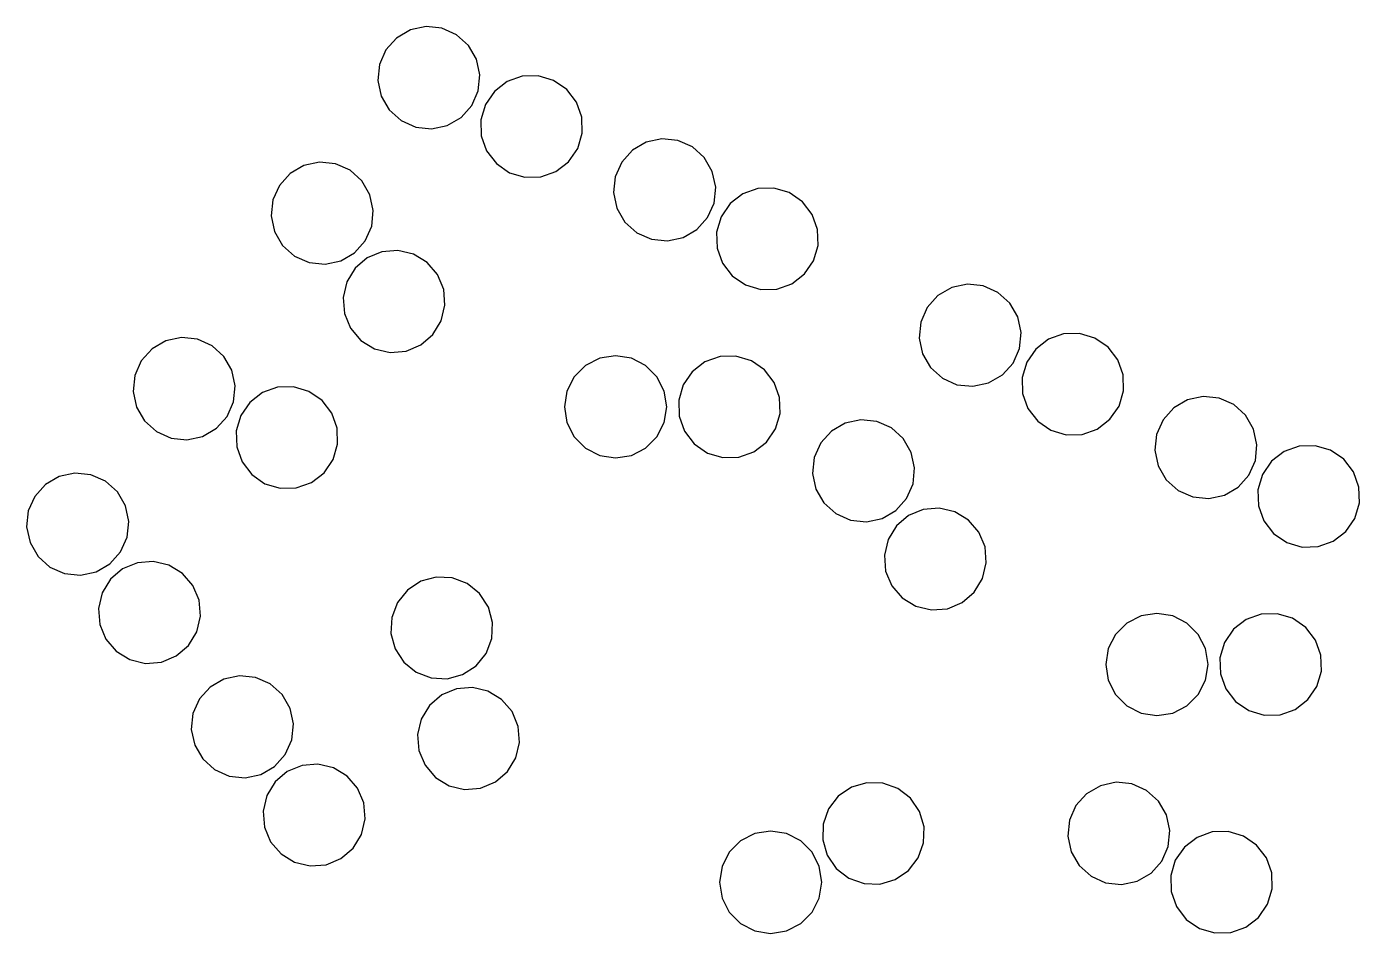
# Model space of a CAD drawing. Header units: metres. Extents: x -351 to 351, y -124 to 360.
# Drawn here: x -133.1 to -2.8, y -21.3 to 67.4 of the extents above; entities that cross this region are included whole.
import ezdxf

# ---------------------------------------------------------------- set-up
doc = ezdxf.new("R2010")
doc.units = ezdxf.units.M

msp = doc.modelspace()

# ---------------------------------------------------------------- linework, layer by layer
for p, q in [((-95.5944, 67.0548, -623.5383), (-96.947876, 66.27041, -623.5383)), ((-94.06477, 67.382545, -623.5383), (-95.5944, 67.0548, -623.5383)), ((-92.50873, 67.22157, -623.5383), (-94.06477, 67.382545, -623.5383)), ((-91.07859, 66.58764, -623.5383), (-92.50873, 67.22157, -623.5383)), ((-89.914345, 65.54279, -623.5383), (-91.07859, 66.58764, -623.5383)), ((-96.947876, 66.27041, -623.5383), (-97.99272, 65.10617, -623.5383)), ((-89.12996, 64.18931, -623.5383), (-89.914345, 65.54279, -623.5383)), ((-97.99272, 65.10617, -623.5383), (-98.62666, 63.67603, -623.5383)), ((-88.80221, 62.659683, -623.5383), (-89.12996, 64.18931, -623.5383)), ((-98.62666, 63.67603, -623.5383), (-98.787636, 62.119987, -623.5383)), ((-88.96318, 61.10364, -623.5383), (-88.80221, 62.659683, -623.5383)), ((-83.10039, 62.565994, -623.5383), (-84.66416, 62.523766, -623.5383)), ((-81.6001, 62.122925, -623.5383), (-83.10039, 62.565994, -623.5383)), ((-98.787636, 62.119987, -623.5383), (-98.459885, 60.590363, -623.5383)), ((-86.13835, 62.00037, -623.5383), (-87.37865, 61.047043, -623.5383)), ((-84.66416, 62.523766, -623.5383), (-86.13835, 62.00037, -623.5383)), ((-80.31016, 61.237923, -623.5383), (-81.6001, 62.122925, -623.5383)), ((-98.459885, 60.590363, -623.5383), (-97.6755, 59.23688, -623.5383)), ((-89.59712, 59.673504, -623.5383), (-88.96318, 61.10364, -623.5383)), ((-87.37865, 61.047043, -623.5383), (-88.26365, 59.757103, -623.5383)), ((-79.35683, 59.997623, -623.5383), (-80.31016, 61.237923, -623.5383)), ((-78.833435, 58.523438, -623.5383), (-79.35683, 59.997623, -623.5383)), ((-97.6755, 59.23688, -623.5383), (-96.51125, 58.19203, -623.5383)), ((-90.64197, 58.50926, -623.5383), (-89.59712, 59.673504, -623.5383)), ((-88.26365, 59.757103, -623.5383), (-88.70672, 58.256813, -623.5383)), ((-96.51125, 58.19203, -623.5383), (-95.081116, 57.558094, -623.5383)), ((-95.081116, 57.558094, -623.5383), (-93.52507, 57.39712, -623.5383)), ((-93.52507, 57.39712, -623.5383), (-91.995445, 57.72487, -623.5383)), ((-91.995445, 57.72487, -623.5383), (-90.64197, 58.50926, -623.5383)), ((-88.70672, 58.256813, -623.5383), (-88.66449, 56.69304, -623.5383)), ((-78.79121, 56.959663, -623.5383), (-78.833435, 58.523438, -623.5383)), ((-88.66449, 56.69304, -623.5383), (-88.1411, 55.21885, -623.5383)), ((-79.234276, 55.459373, -623.5383), (-78.79121, 56.959663, -623.5383)), ((-72.532036, 56.077766, -623.5383), (-73.88551, 55.293377, -623.5383)), ((-71.00241, 56.405514, -623.5383), (-72.532036, 56.077766, -623.5383)), ((-69.446365, 56.24454, -623.5383), (-71.00241, 56.405514, -623.5383)), ((-68.01623, 55.610603, -623.5383), (-69.446365, 56.24454, -623.5383)), ((-88.1411, 55.21885, -623.5383), (-87.18777, 53.97855, -623.5383)), ((-80.11928, 54.169434, -623.5383), (-79.234276, 55.459373, -623.5383)), ((-73.88551, 55.293377, -623.5383), (-74.93036, 54.12913, -623.5383)), ((-66.85198, 54.565754, -623.5383), (-68.01623, 55.610603, -623.5383)), ((-106.01446, 53.803616, -623.5383), (-107.367935, 53.019226, -623.5383)), ((-104.48483, 54.131363, -623.5383), (-106.01446, 53.803616, -623.5383)), ((-102.92879, 53.97039, -623.5383), (-104.48483, 54.131363, -623.5383)), ((-101.49865, 53.336452, -623.5383), (-102.92879, 53.97039, -623.5383)), ((-87.18777, 53.97855, -623.5383), (-85.89783, 53.09355, -623.5383)), ((-81.35957, 53.216106, -623.5383), (-80.11928, 54.169434, -623.5383)), ((-74.93036, 54.12913, -623.5383), (-75.5643, 52.698994, -623.5383)), ((-66.0676, 53.212273, -623.5383), (-66.85198, 54.565754, -623.5383)), ((-107.367935, 53.019226, -623.5383), (-108.41278, 51.85498, -623.5383)), ((-100.334404, 52.291603, -623.5383), (-101.49865, 53.336452, -623.5383)), ((-99.55002, 50.938126, -623.5383), (-100.334404, 52.291603, -623.5383)), ((-85.89783, 53.09355, -623.5383), (-84.39754, 52.650482, -623.5383)), ((-84.39754, 52.650482, -623.5383), (-82.83376, 52.69271, -623.5383)), ((-82.83376, 52.69271, -623.5383), (-81.35957, 53.216106, -623.5383)), ((-75.5643, 52.698994, -623.5383), (-75.72527, 51.142952, -623.5383)), ((-65.739845, 51.682648, -623.5383), (-66.0676, 53.212273, -623.5383)), ((-108.41278, 51.85498, -623.5383), (-109.04672, 50.424843, -623.5383)), ((-99.22227, 49.408497, -623.5383), (-99.55002, 50.938126, -623.5383)), ((-75.72527, 51.142952, -623.5383), (-75.39752, 49.613327, -623.5383)), ((-65.90082, 50.126606, -623.5383), (-65.739845, 51.682648, -623.5383)), ((-63.075985, 51.023335, -623.5383), (-64.316284, 50.070007, -623.5383)), ((-61.601795, 51.54673, -623.5383), (-63.075985, 51.023335, -623.5383)), ((-60.03802, 51.58896, -623.5383), (-61.601795, 51.54673, -623.5383)), ((-58.53773, 51.14589, -623.5383), (-60.03802, 51.58896, -623.5383)), ((-57.24779, 50.260887, -623.5383), (-58.53773, 51.14589, -623.5383)), ((-109.04672, 50.424843, -623.5383), (-109.207695, 48.8688, -623.5383)), ((-75.39752, 49.613327, -623.5383), (-74.61314, 48.259846, -623.5383)), ((-66.53476, 48.69647, -623.5383), (-65.90082, 50.126606, -623.5383)), ((-64.316284, 50.070007, -623.5383), (-65.20128, 48.780067, -623.5383)), ((-56.294464, 49.020588, -623.5383), (-57.24779, 50.260887, -623.5383)), ((-109.207695, 48.8688, -623.5383), (-108.879944, 47.339176, -623.5383)), ((-99.38324, 47.852455, -623.5383), (-99.22227, 49.408497, -623.5383)), ((-74.61314, 48.259846, -623.5383), (-73.44889, 47.214996, -623.5383)), ((-67.579605, 47.532223, -623.5383), (-66.53476, 48.69647, -623.5383)), ((-65.20128, 48.780067, -623.5383), (-65.644356, 47.279778, -623.5383)), ((-55.77107, 47.546402, -623.5383), (-56.294464, 49.020588, -623.5383)), ((-108.879944, 47.339176, -623.5383), (-108.09556, 45.985695, -623.5383)), ((-100.01718, 46.422318, -623.5383), (-99.38324, 47.852455, -623.5383)), ((-73.44889, 47.214996, -623.5383), (-72.01875, 46.58106, -623.5383)), ((-68.93308, 46.747833, -623.5383), (-67.579605, 47.532223, -623.5383)), ((-65.644356, 47.279778, -623.5383), (-65.60213, 45.716003, -623.5383)), ((-55.72884, 45.982628, -623.5383), (-55.77107, 47.546402, -623.5383)), ((-108.09556, 45.985695, -623.5383), (-106.93131, 44.940845, -623.5383)), ((-101.06203, 45.25807, -623.5383), (-100.01718, 46.422318, -623.5383)), ((-72.01875, 46.58106, -623.5383), (-70.46271, 46.420086, -623.5383)), ((-70.46271, 46.420086, -623.5383), (-68.93308, 46.747833, -623.5383)), ((-65.60213, 45.716003, -623.5383), (-65.07873, 44.241814, -623.5383)), ((-56.17191, 44.482338, -623.5383), (-55.72884, 45.982628, -623.5383)), ((-106.93131, 44.940845, -623.5383), (-105.501175, 44.306908, -623.5383)), ((-103.94513, 44.145935, -623.5383), (-102.415504, 44.473682, -623.5383)), ((-102.415504, 44.473682, -623.5383), (-101.06203, 45.25807, -623.5383)), ((-99.82205, 44.760468, -623.5383), (-101.009094, 43.74159, -623.5383)), ((-98.37826, 45.36266, -623.5383), (-99.82205, 44.760468, -623.5383)), ((-96.819046, 45.489223, -623.5383), (-98.37826, 45.36266, -623.5383)), ((-95.29703, 45.12777, -623.5383), (-96.819046, 45.489223, -623.5383)), ((-93.961205, 44.313675, -623.5383), (-95.29703, 45.12777, -623.5383)), ((-57.056908, 43.192398, -623.5383), (-56.17191, 44.482338, -623.5383)), ((-105.501175, 44.306908, -623.5383), (-103.94513, 44.145935, -623.5383)), ((-101.009094, 43.74159, -623.5383), (-101.82318, 42.405766, -623.5383)), ((-92.94233, 43.126637, -623.5383), (-93.961205, 44.313675, -623.5383)), ((-92.34013, 41.682842, -623.5383), (-92.94233, 43.126637, -623.5383)), ((-65.07873, 44.241814, -623.5383), (-64.125404, 43.001514, -623.5383)), ((-58.297207, 42.23907, -623.5383), (-57.056908, 43.192398, -623.5383)), ((-101.82318, 42.405766, -623.5383), (-102.18464, 40.88375, -623.5383)), ((-64.125404, 43.001514, -623.5383), (-62.83546, 42.116516, -623.5383)), ((-62.83546, 42.116516, -623.5383), (-61.33517, 41.673447, -623.5383)), ((-61.33517, 41.673447, -623.5383), (-59.771397, 41.715675, -623.5383)), ((-59.771397, 41.715675, -623.5383), (-58.297207, 42.23907, -623.5383)), ((-42.6505, 41.855007, -623.5383), (-44.003983, 41.070618, -623.5383)), ((-41.120876, 42.182755, -623.5383), (-42.6505, 41.855007, -623.5383)), ((-39.564835, 42.021782, -623.5383), (-41.120876, 42.182755, -623.5383)), ((-38.134697, 41.387844, -623.5383), (-39.564835, 42.021782, -623.5383)), ((-102.18464, 40.88375, -623.5383), (-102.058075, 39.324535, -623.5383)), ((-92.21357, 40.123627, -623.5383), (-92.34013, 41.682842, -623.5383)), ((-44.003983, 41.070618, -623.5383), (-45.048832, 39.906372, -623.5383)), ((-36.97045, 40.342995, -623.5383), (-38.134697, 41.387844, -623.5383)), ((-102.058075, 39.324535, -623.5383), (-101.45588, 37.88074, -623.5383)), ((-92.57503, 38.601612, -623.5383), (-92.21357, 40.123627, -623.5383)), ((-45.048832, 39.906372, -623.5383), (-45.68277, 38.476234, -623.5383)), ((-36.18606, 38.989517, -623.5383), (-36.97045, 40.342995, -623.5383)), ((-101.45588, 37.88074, -623.5383), (-100.437004, 36.693703, -623.5383)), ((-93.389114, 37.26579, -623.5383), (-92.57503, 38.601612, -623.5383)), ((-45.68277, 38.476234, -623.5383), (-45.843742, 36.920193, -623.5383)), ((-35.858315, 37.45989, -623.5383), (-36.18606, 38.989517, -623.5383)), ((-119.51556, 36.63427, -623.5383), (-120.86903, 35.84988, -623.5383)), ((-117.98593, 36.962017, -623.5383), (-119.51556, 36.63427, -623.5383)), ((-116.429886, 36.801044, -623.5383), (-117.98593, 36.962017, -623.5383)), ((-114.99975, 36.167107, -623.5383), (-116.429886, 36.801044, -623.5383)), ((-100.437004, 36.693703, -623.5383), (-99.10118, 35.87961, -623.5383)), ((-94.57616, 36.24691, -623.5383), (-93.389114, 37.26579, -623.5383)), ((-45.843742, 36.920193, -623.5383), (-45.515995, 35.390568, -623.5383)), ((-36.019287, 35.903847, -623.5383), (-35.858315, 37.45989, -623.5383)), ((-33.19445, 36.800575, -623.5383), (-34.43475, 35.847248, -623.5383)), ((-31.720259, 37.32397, -623.5383), (-33.19445, 36.800575, -623.5383)), ((-30.156487, 37.366203, -623.5383), (-31.720259, 37.32397, -623.5383)), ((-28.656197, 36.92313, -623.5383), (-30.156487, 37.366203, -623.5383)), ((-27.366255, 36.03813, -623.5383), (-28.656197, 36.92313, -623.5383)), ((-120.86903, 35.84988, -623.5383), (-121.91388, 34.685635, -623.5383)), ((-113.8355, 35.122257, -623.5383), (-114.99975, 36.167107, -623.5383)), ((-99.10118, 35.87961, -623.5383), (-97.57917, 35.518154, -623.5383)), ((-97.57917, 35.518154, -623.5383), (-96.01995, 35.64472, -623.5383)), ((-96.01995, 35.64472, -623.5383), (-94.57616, 36.24691, -623.5383)), ((-45.515995, 35.390568, -623.5383), (-44.731606, 34.037086, -623.5383)), ((-36.653225, 34.47371, -623.5383), (-36.019287, 35.903847, -623.5383)), ((-34.43475, 35.847248, -623.5383), (-35.319748, 34.55731, -623.5383)), ((-26.412928, 34.79783, -623.5383), (-27.366255, 36.03813, -623.5383)), ((-121.91388, 34.685635, -623.5383), (-122.54782, 33.255497, -623.5383)), ((-113.05112, 33.768776, -623.5383), (-113.8355, 35.122257, -623.5383)), ((-78.46505, 34.233047, -623.5383), (-79.57121, 33.12689, -623.5383)), ((-77.071205, 34.943245, -623.5383), (-78.46505, 34.233047, -623.5383)), ((-75.52612, 35.187965, -623.5383), (-77.071205, 34.943245, -623.5383)), ((-73.98104, 34.943245, -623.5383), (-75.52612, 35.187965, -623.5383)), ((-72.5872, 34.233047, -623.5383), (-73.98104, 34.943245, -623.5383)), ((-71.48104, 33.12689, -623.5383), (-72.5872, 34.233047, -623.5383)), ((-66.78964, 34.580097, -623.5383), (-68.02994, 33.62677, -623.5383)), ((-65.31545, 35.103493, -623.5383), (-66.78964, 34.580097, -623.5383)), ((-63.75168, 35.14572, -623.5383), (-65.31545, 35.103493, -623.5383)), ((-62.25139, 34.702652, -623.5383), (-63.75168, 35.14572, -623.5383)), ((-60.96145, 33.81765, -623.5383), (-62.25139, 34.702652, -623.5383)), ((-44.731606, 34.037086, -623.5383), (-43.56736, 32.992237, -623.5383)), ((-37.698074, 33.309464, -623.5383), (-36.653225, 34.47371, -623.5383)), ((-35.319748, 34.55731, -623.5383), (-35.762817, 33.05702, -623.5383)), ((-25.889532, 33.323643, -623.5383), (-26.412928, 34.79783, -623.5383)), ((-122.54782, 33.255497, -623.5383), (-122.70879, 31.699455, -623.5383)), ((-112.723366, 32.23915, -623.5383), (-113.05112, 33.768776, -623.5383)), ((-79.57121, 33.12689, -623.5383), (-80.2814, 31.73305, -623.5383)), ((-70.77084, 31.73305, -623.5383), (-71.48104, 33.12689, -623.5383)), ((-68.02994, 33.62677, -623.5383), (-68.91494, 32.336826, -623.5383)), ((-60.008118, 32.57735, -623.5383), (-60.96145, 33.81765, -623.5383)), ((-43.56736, 32.992237, -623.5383), (-42.137222, 32.3583, -623.5383)), ((-39.05155, 32.525074, -623.5383), (-37.698074, 33.309464, -623.5383)), ((-35.762817, 33.05702, -623.5383), (-35.72059, 31.493244, -623.5383)), ((-25.847303, 31.759867, -623.5383), (-25.889532, 33.323643, -623.5383)), ((-122.70879, 31.699455, -623.5383), (-122.38104, 30.16983, -623.5383)), ((-112.88434, 30.683111, -623.5383), (-112.723366, 32.23915, -623.5383)), ((-110.0595, 31.579842, -623.5383), (-111.2998, 30.626513, -623.5383)), ((-108.58531, 32.103237, -623.5383), (-110.0595, 31.579842, -623.5383)), ((-107.02154, 32.145466, -623.5383), (-108.58531, 32.103237, -623.5383)), ((-105.52125, 31.702394, -623.5383), (-107.02154, 32.145466, -623.5383)), ((-104.23131, 30.817394, -623.5383), (-105.52125, 31.702394, -623.5383)), ((-80.2814, 31.73305, -623.5383), (-80.52612, 30.187963, -623.5383)), ((-70.52612, 30.187963, -623.5383), (-70.77084, 31.73305, -623.5383)), ((-68.91494, 32.336826, -623.5383), (-69.35801, 30.83654, -623.5383)), ((-59.484726, 31.10316, -623.5383), (-60.008118, 32.57735, -623.5383)), ((-42.137222, 32.3583, -623.5383), (-40.58118, 32.197327, -623.5383)), ((-40.58118, 32.197327, -623.5383), (-39.05155, 32.525074, -623.5383)), ((-35.72059, 31.493244, -623.5383), (-35.197197, 30.019056, -623.5383)), ((-26.290375, 30.25958, -623.5383), (-25.847303, 31.759867, -623.5383)), ((-122.38104, 30.16983, -623.5383), (-121.59666, 28.816349, -623.5383)), ((-113.51828, 29.252972, -623.5383), (-112.88434, 30.683111, -623.5383)), ((-111.2998, 30.626513, -623.5383), (-112.1848, 29.33657, -623.5383)), ((-103.27798, 29.577095, -623.5383), (-104.23131, 30.817394, -623.5383)), ((-80.52612, 30.187963, -623.5383), (-80.2814, 28.642878, -623.5383)), ((-70.77084, 28.64288, -623.5383), (-70.52612, 30.187963, -623.5383)), ((-69.35801, 30.83654, -623.5383), (-69.31578, 29.272764, -623.5383)), ((-59.442497, 29.539387, -623.5383), (-59.484726, 31.10316, -623.5383)), ((-35.197197, 30.019056, -623.5383), (-34.243866, 28.778755, -623.5383)), ((-27.175375, 28.969637, -623.5383), (-26.290375, 30.25958, -623.5383)), ((-20.94162, 30.093584, -623.5383), (-21.986467, 28.92934, -623.5383)), ((-19.588139, 30.877972, -623.5383), (-20.94162, 30.093584, -623.5383)), ((-18.058514, 31.20572, -623.5383), (-19.588139, 30.877972, -623.5383)), ((-16.502472, 31.044746, -623.5383), (-18.058514, 31.20572, -623.5383)), ((-15.072331, 30.41081, -623.5383), (-16.502472, 31.044746, -623.5383)), ((-13.908087, 29.365963, -623.5383), (-15.072331, 30.41081, -623.5383)), ((-121.59666, 28.816349, -623.5383), (-120.43241, 27.7715, -623.5383)), ((-114.563126, 28.088726, -623.5383), (-113.51828, 29.252972, -623.5383)), ((-112.1848, 29.33657, -623.5383), (-112.62787, 27.836285, -623.5383)), ((-102.754585, 28.102905, -623.5383), (-103.27798, 29.577095, -623.5383)), ((-69.31578, 29.272764, -623.5383), (-68.79239, 27.798576, -623.5383)), ((-59.885567, 28.0391, -623.5383), (-59.442497, 29.539387, -623.5383)), ((-51.54093, 28.931568, -623.5383), (-53.070557, 28.603819, -623.5383)), ((-49.98489, 28.770596, -623.5383), (-51.54093, 28.931568, -623.5383)), ((-48.554752, 28.136658, -623.5383), (-49.98489, 28.770596, -623.5383)), ((-34.243866, 28.778755, -623.5383), (-32.953926, 27.893757, -623.5383)), ((-28.415672, 28.01631, -623.5383), (-27.175375, 28.969637, -623.5383)), ((-21.986467, 28.92934, -623.5383), (-22.620405, 27.4992, -623.5383)), ((-13.123698, 28.012482, -623.5383), (-13.908087, 29.365963, -623.5383)), ((-120.43241, 27.7715, -623.5383), (-119.00227, 27.137564, -623.5383)), ((-115.9166, 27.304338, -623.5383), (-114.563126, 28.088726, -623.5383)), ((-112.62787, 27.836285, -623.5383), (-112.58564, 26.272509, -623.5383)), ((-102.71236, 26.539131, -623.5383), (-102.754585, 28.102905, -623.5383)), ((-80.2814, 28.642878, -623.5383), (-79.57121, 27.249037, -623.5383)), ((-71.48104, 27.249037, -623.5383), (-70.77084, 28.64288, -623.5383)), ((-68.79239, 27.798576, -623.5383), (-67.83906, 26.558277, -623.5383)), ((-60.77057, 26.749157, -623.5383), (-59.885567, 28.0391, -623.5383)), ((-54.424038, 27.819431, -623.5383), (-55.468887, 26.655186, -623.5383)), ((-53.070557, 28.603819, -623.5383), (-54.424038, 27.819431, -623.5383)), ((-47.390507, 27.09181, -623.5383), (-48.554752, 28.136658, -623.5383)), ((-32.953926, 27.893757, -623.5383), (-31.453638, 27.450686, -623.5383)), ((-31.453638, 27.450686, -623.5383), (-29.889862, 27.492916, -623.5383)), ((-29.889862, 27.492916, -623.5383), (-28.415672, 28.01631, -623.5383)), ((-22.620405, 27.4992, -623.5383), (-22.781378, 25.943161, -623.5383)), ((-12.79595, 26.482855, -623.5383), (-13.123698, 28.012482, -623.5383)), ((-119.00227, 27.137564, -623.5383), (-117.44623, 26.97659, -623.5383)), ((-117.44623, 26.97659, -623.5383), (-115.9166, 27.304338, -623.5383)), ((-112.58564, 26.272509, -623.5383), (-112.06225, 24.79832, -623.5383)), ((-103.155426, 25.038845, -623.5383), (-102.71236, 26.539131, -623.5383)), ((-79.57121, 27.249037, -623.5383), (-78.46505, 26.14288, -623.5383)), ((-78.46505, 26.14288, -623.5383), (-77.071205, 25.43268, -623.5383)), ((-73.98103, 25.43268, -623.5383), (-72.5872, 26.142878, -623.5383)), ((-72.5872, 26.142878, -623.5383), (-71.48104, 27.249037, -623.5383)), ((-67.83906, 26.558277, -623.5383), (-66.54912, 25.673277, -623.5383)), ((-62.010864, 25.79583, -623.5383), (-60.77057, 26.749157, -623.5383)), ((-55.468887, 26.655186, -623.5383), (-56.102825, 25.225046, -623.5383)), ((-46.606117, 25.738329, -623.5383), (-47.390507, 27.09181, -623.5383)), ((-12.956923, 24.926815, -623.5383), (-12.79595, 26.482855, -623.5383)), ((-8.657896, 26.34694, -623.5383), (-10.132086, 25.823544, -623.5383)), ((-7.094123, 26.389168, -623.5383), (-8.657896, 26.34694, -623.5383)), ((-5.593834, 25.946096, -623.5383), (-7.094123, 26.389168, -623.5383)), ((-112.06225, 24.79832, -623.5383), (-111.10892, 23.558022, -623.5383)), ((-104.04043, 23.748901, -623.5383), (-103.155426, 25.038845, -623.5383)), ((-77.071205, 25.43268, -623.5383), (-75.52612, 25.187963, -623.5383)), ((-75.52612, 25.187963, -623.5383), (-73.98103, 25.43268, -623.5383)), ((-66.54912, 25.673277, -623.5383), (-65.04883, 25.230206, -623.5383)), ((-65.04883, 25.230206, -623.5383), (-63.485054, 25.272434, -623.5383)), ((-63.485054, 25.272434, -623.5383), (-62.010864, 25.79583, -623.5383)), ((-56.102825, 25.225046, -623.5383), (-56.263798, 23.669006, -623.5383)), ((-46.27837, 24.208702, -623.5383), (-46.606117, 25.738329, -623.5383)), ((-22.781378, 25.943161, -623.5383), (-22.453629, 24.413532, -623.5383)), ((-13.59086, 23.496675, -623.5383), (-12.956923, 24.926815, -623.5383)), ((-11.372385, 24.870216, -623.5383), (-12.257384, 23.580273, -623.5383)), ((-10.132086, 25.823544, -623.5383), (-11.372385, 24.870216, -623.5383)), ((-4.303892, 25.061096, -623.5383), (-5.593834, 25.946096, -623.5383)), ((-3.350563, 23.820797, -623.5383), (-4.303892, 25.061096, -623.5383)), ((-128.40598, 23.710833, -623.5383), (-129.9356, 23.383083, -623.5383)), ((-126.84993, 23.549858, -623.5383), (-128.40598, 23.710833, -623.5383)), ((-125.41979, 22.915922, -623.5383), (-126.84993, 23.549858, -623.5383)), ((-111.10892, 23.558022, -623.5383), (-109.81898, 22.673021, -623.5383)), ((-105.28072, 22.795574, -623.5383), (-104.04043, 23.748901, -623.5383)), ((-56.263798, 23.669006, -623.5383), (-55.93605, 22.13938, -623.5383)), ((-46.439342, 22.652662, -623.5383), (-46.27837, 24.208702, -623.5383)), ((-22.453629, 24.413532, -623.5383), (-21.66924, 23.060051, -623.5383)), ((-14.635708, 22.33243, -623.5383), (-13.59086, 23.496675, -623.5383)), ((-12.257384, 23.580273, -623.5383), (-12.700456, 22.079987, -623.5383)), ((-2.827169, 22.346607, -623.5383), (-3.350563, 23.820797, -623.5383)), ((-131.28908, 22.598696, -623.5383), (-132.33392, 21.43445, -623.5383)), ((-129.9356, 23.383083, -623.5383), (-131.28908, 22.598696, -623.5383)), ((-124.25555, 21.871075, -623.5383), (-125.41979, 22.915922, -623.5383)), ((-109.81898, 22.673021, -623.5383), (-108.31869, 22.22995, -623.5383)), ((-108.31869, 22.22995, -623.5383), (-106.75491, 22.272179, -623.5383)), ((-106.75491, 22.272179, -623.5383), (-105.28072, 22.795574, -623.5383)), ((-47.07328, 21.222523, -623.5383), (-46.439342, 22.652662, -623.5383)), ((-21.66924, 23.060051, -623.5383), (-20.504995, 22.015203, -623.5383)), ((-15.989189, 21.548042, -623.5383), (-14.635708, 22.33243, -623.5383)), ((-2.78494, 20.782833, -623.5383), (-2.827169, 22.346607, -623.5383)), ((-132.33392, 21.43445, -623.5383), (-132.96786, 20.00431, -623.5383)), ((-123.47116, 20.517593, -623.5383), (-124.25555, 21.871075, -623.5383)), ((-55.93605, 22.13938, -623.5383), (-55.15166, 20.785898, -623.5383)), ((-48.11813, 20.058277, -623.5383), (-47.07328, 21.222523, -623.5383)), ((-20.504995, 22.015203, -623.5383), (-19.074858, 21.381268, -623.5383)), ((-19.074858, 21.381268, -623.5383), (-17.518816, 21.220293, -623.5383)), ((-17.518816, 21.220293, -623.5383), (-15.989189, 21.548042, -623.5383)), ((-12.700456, 22.079987, -623.5383), (-12.658226, 20.51621, -623.5383)), ((-132.96786, 20.00431, -623.5383), (-133.12883, 18.44827, -623.5383)), ((-123.14341, 18.987968, -623.5383), (-123.47116, 20.517593, -623.5383)), ((-55.15166, 20.785898, -623.5383), (-53.987415, 19.74105, -623.5383)), ((-53.987415, 19.74105, -623.5383), (-52.557278, 19.107113, -623.5383)), ((-49.471607, 19.27389, -623.5383), (-48.11813, 20.058277, -623.5383)), ((-46.878155, 19.56067, -623.5383), (-48.065193, 18.541794, -623.5383)), ((-45.43436, 20.162865, -623.5383), (-46.878155, 19.56067, -623.5383)), ((-43.875145, 20.289429, -623.5383), (-45.43436, 20.162865, -623.5383)), ((-42.35313, 19.927973, -623.5383), (-43.875145, 20.289429, -623.5383)), ((-41.017307, 19.11388, -623.5383), (-42.35313, 19.927973, -623.5383)), ((-12.658226, 20.51621, -623.5383), (-12.134831, 19.042023, -623.5383)), ((-3.228011, 19.282547, -623.5383), (-2.78494, 20.782833, -623.5383)), ((-133.12883, 18.44827, -623.5383), (-132.80109, 16.918644, -623.5383)), ((-123.30438, 17.431927, -623.5383), (-123.14341, 18.987968, -623.5383)), ((-52.557278, 19.107113, -623.5383), (-51.001236, 18.94614, -623.5383)), ((-51.001236, 18.94614, -623.5383), (-49.471607, 19.27389, -623.5383)), ((-48.065193, 18.541794, -623.5383), (-48.879288, 17.205969, -623.5383)), ((-39.99843, 17.926842, -623.5383), (-41.017307, 19.11388, -623.5383)), ((-12.134831, 19.042023, -623.5383), (-11.181503, 17.801723, -623.5383)), ((-4.113011, 17.992603, -623.5383), (-3.228011, 19.282547, -623.5383)), ((-123.938324, 16.001787, -623.5383), (-123.30438, 17.431927, -623.5383)), ((-48.879288, 17.205969, -623.5383), (-49.24074, 15.683955, -623.5383)), ((-39.396236, 16.483047, -623.5383), (-39.99843, 17.926842, -623.5383)), ((-11.181503, 17.801723, -623.5383), (-9.891561, 16.916723, -623.5383)), ((-6.827499, 16.51588, -623.5383), (-5.353309, 17.039276, -623.5383)), ((-5.353309, 17.039276, -623.5383), (-4.113011, 17.992603, -623.5383)), ((-132.80109, 16.918644, -623.5383), (-132.0167, 15.565163, -623.5383)), ((-124.98317, 14.837542, -623.5383), (-123.938324, 16.001787, -623.5383)), ((-49.24074, 15.683955, -623.5383), (-49.114178, 14.124739, -623.5383)), ((-39.269672, 14.923831, -623.5383), (-39.396236, 16.483047, -623.5383)), ((-9.891561, 16.916723, -623.5383), (-8.391274, 16.473652, -623.5383)), ((-8.391274, 16.473652, -623.5383), (-6.827499, 16.51588, -623.5383)), ((-132.0167, 15.565163, -623.5383), (-130.85245, 14.520315, -623.5383)), ((-130.85245, 14.520315, -623.5383), (-129.42232, 13.886378, -623.5383)), ((-126.33665, 14.053154, -623.5383), (-124.98317, 14.837542, -623.5383)), ((-123.7432, 14.339934, -623.5383), (-124.930244, 13.321056, -623.5383)), ((-122.29941, 14.942127, -623.5383), (-123.7432, 14.339934, -623.5383)), ((-120.7402, 15.068692, -623.5383), (-122.29941, 14.942127, -623.5383)), ((-119.21818, 14.707237, -623.5383), (-120.7402, 15.068692, -623.5383)), ((-117.882355, 13.893144, -623.5383), (-119.21818, 14.707237, -623.5383)), ((-39.631126, 13.401816, -623.5383), (-39.269672, 14.923831, -623.5383)), ((-129.42232, 13.886378, -623.5383), (-127.86627, 13.725405, -623.5383)), ((-127.86627, 13.725405, -623.5383), (-126.33665, 14.053154, -623.5383)), ((-124.930244, 13.321056, -623.5383), (-125.74433, 11.985232, -623.5383)), ((-116.86348, 12.706104, -623.5383), (-117.882355, 13.893144, -623.5383)), ((-94.5828, 13.119858, -623.5383), (-95.89198, 12.263567, -623.5383)), ((-93.0731, 13.529682, -623.5383), (-94.5828, 13.119858, -623.5383)), ((-91.510635, 13.452923, -623.5383), (-93.0731, 13.529682, -623.5383)), ((-90.04837, 12.897093, -623.5383), (-91.510635, 13.452923, -623.5383)), ((-49.114178, 14.124739, -623.5383), (-48.511986, 12.680946, -623.5383)), ((-40.44522, 12.065992, -623.5383), (-39.631126, 13.401816, -623.5383)), ((-125.74433, 11.985232, -623.5383), (-126.10579, 10.463218, -623.5383)), ((-116.261284, 11.262312, -623.5383), (-116.86348, 12.706104, -623.5383)), ((-95.89198, 12.263567, -623.5383), (-96.872475, 11.044627, -623.5383)), ((-88.82943, 11.916602, -623.5383), (-90.04837, 12.897093, -623.5383)), ((-87.97314, 10.607427, -623.5383), (-88.82943, 11.916602, -623.5383)), ((-48.511986, 12.680946, -623.5383), (-47.493107, 11.493906, -623.5383)), ((-41.63226, 11.047115, -623.5383), (-40.44522, 12.065992, -623.5383)), ((-126.10579, 10.463218, -623.5383), (-125.979225, 8.904001, -623.5383)), ((-116.13472, 9.703095, -623.5383), (-116.261284, 11.262312, -623.5383)), ((-96.872475, 11.044627, -623.5383), (-97.4283, 9.582358, -623.5383)), ((-87.56332, 9.097718, -623.5383), (-87.97314, 10.607427, -623.5383)), ((-47.493107, 11.493906, -623.5383), (-46.157284, 10.679813, -623.5383)), ((-46.157284, 10.679813, -623.5383), (-44.63527, 10.318357, -623.5383)), ((-44.63527, 10.318357, -623.5383), (-43.076054, 10.444921, -623.5383)), ((-43.076054, 10.444921, -623.5383), (-41.63226, 11.047115, -623.5383)), ((-116.49618, 8.18108, -623.5383), (-116.13472, 9.703095, -623.5383)), ((-97.4283, 9.582358, -623.5383), (-97.50506, 8.019897, -623.5383)), ((-24.127316, 9.743451, -623.5383), (-25.521156, 9.033253, -623.5383)), ((-22.58223, 9.988169, -623.5383), (-24.127316, 9.743451, -623.5383)), ((-21.037144, 9.743451, -623.5383), (-22.58223, 9.988169, -623.5383)), ((-19.643303, 9.033253, -623.5383), (-21.037144, 9.743451, -623.5383)), ((-13.845743, 9.380301, -623.5383), (-15.086042, 8.426973, -623.5383)), ((-12.371554, 9.903696, -623.5383), (-13.845743, 9.380301, -623.5383)), ((-10.807781, 9.945925, -623.5383), (-12.371554, 9.903696, -623.5383)), ((-9.307492, 9.502854, -623.5383), (-10.807781, 9.945925, -623.5383)), ((-8.017549, 8.617854, -623.5383), (-9.307492, 9.502854, -623.5383)), ((-125.979225, 8.904001, -623.5383), (-125.37703, 7.460209, -623.5383)), ((-117.310265, 6.845256, -623.5383), (-116.49618, 8.18108, -623.5383)), ((-97.50506, 8.019897, -623.5383), (-97.09524, 6.510191, -623.5383)), ((-87.640076, 7.535258, -623.5383), (-87.56332, 9.097718, -623.5383)), ((-26.627316, 7.927094, -623.5383), (-27.337513, 6.533253, -623.5383)), ((-25.521156, 9.033253, -623.5383), (-26.627316, 7.927094, -623.5383)), ((-18.537144, 7.927094, -623.5383), (-19.643303, 9.033253, -623.5383)), ((-17.826946, 6.533253, -623.5383), (-18.537144, 7.927094, -623.5383)), ((-15.086042, 8.426973, -623.5383), (-15.971043, 7.137032, -623.5383)), ((-7.064222, 7.377554, -623.5383), (-8.017549, 8.617854, -623.5383)), ((-125.37703, 7.460209, -623.5383), (-124.358154, 6.273169, -623.5383)), ((-118.49731, 5.826379, -623.5383), (-117.310265, 6.845256, -623.5383)), ((-88.1959, 6.07299, -623.5383), (-87.640076, 7.535258, -623.5383)), ((-27.337513, 6.533253, -623.5383), (-27.58223, 4.988167, -623.5383)), ((-17.58223, 4.988168, -623.5383), (-17.826946, 6.533253, -623.5383)), ((-15.971043, 7.137032, -623.5383), (-16.414114, 5.636743, -623.5383)), ((-6.540828, 5.903366, -623.5383), (-7.064222, 7.377554, -623.5383)), ((-124.358154, 6.273169, -623.5383), (-123.02233, 5.459076, -623.5383)), ((-123.02233, 5.459076, -623.5383), (-121.50031, 5.097621, -623.5383)), ((-121.50031, 5.097621, -623.5383), (-119.9411, 5.224185, -623.5383)), ((-119.9411, 5.224185, -623.5383), (-118.49731, 5.826379, -623.5383)), ((-97.09524, 6.510191, -623.5383), (-96.238945, 5.201015, -623.5383)), ((-89.17639, 4.854051, -623.5383), (-88.1959, 6.07299, -623.5383)), ((-16.414114, 5.636743, -623.5383), (-16.371883, 4.072969, -623.5383)), ((-6.498599, 4.339592, -623.5383), (-6.540828, 5.903366, -623.5383)), ((-96.238945, 5.201015, -623.5383), (-95.020004, 4.220523, -623.5383)), ((-95.020004, 4.220523, -623.5383), (-93.55774, 3.664694, -623.5383)), ((-91.99528, 3.587934, -623.5383), (-90.485565, 3.997759, -623.5383)), ((-90.485565, 3.997759, -623.5383), (-89.17639, 4.854051, -623.5383)), ((-27.58223, 4.988167, -623.5383), (-27.337513, 3.443083, -623.5383)), ((-17.826946, 3.443083, -623.5383), (-17.58223, 4.988168, -623.5383)), ((-16.371883, 4.072969, -623.5383), (-15.84849, 2.59878, -623.5383)), ((-6.941669, 2.839305, -623.5383), (-6.498599, 4.339592, -623.5383)), ((-115.182846, 2.775554, -623.5383), (-116.22769, 1.611308, -623.5383)), ((-113.82937, 3.559942, -623.5383), (-115.182846, 2.775554, -623.5383)), ((-112.29974, 3.887691, -623.5383), (-113.82937, 3.559942, -623.5383)), ((-110.7437, 3.726717, -623.5383), (-112.29974, 3.887691, -623.5383)), ((-109.31356, 3.09278, -623.5383), (-110.7437, 3.726717, -623.5383)), ((-108.149315, 2.047933, -623.5383), (-109.31356, 3.09278, -623.5383)), ((-93.55774, 3.664694, -623.5383), (-91.99528, 3.587934, -623.5383)), ((-89.530304, 2.732284, -623.5383), (-91.089516, 2.60572, -623.5383)), ((-88.008286, 2.370828, -623.5383), (-89.530304, 2.732284, -623.5383)), ((-27.337513, 3.443083, -623.5383), (-26.627316, 2.049242, -623.5383)), ((-18.537144, 2.049241, -623.5383), (-17.826946, 3.443083, -623.5383)), ((-7.82667, 1.549362, -623.5383), (-6.941669, 2.839305, -623.5383)), ((-116.22769, 1.611308, -623.5383), (-116.86163, 0.18117, -623.5383)), ((-107.36493, 0.694452, -623.5383), (-108.149315, 2.047933, -623.5383)), ((-92.53331, 2.003526, -623.5383), (-93.72035, 0.984649, -623.5383)), ((-91.089516, 2.60572, -623.5383), (-92.53331, 2.003526, -623.5383)), ((-86.67246, 1.556735, -623.5383), (-88.008286, 2.370828, -623.5383)), ((-85.65359, 0.369696, -623.5383), (-86.67246, 1.556735, -623.5383)), ((-26.627316, 2.049242, -623.5383), (-25.521156, 0.943083, -623.5383)), ((-19.643305, 0.943082, -623.5383), (-18.537144, 2.049241, -623.5383)), ((-15.84849, 2.59878, -623.5383), (-14.895162, 1.358481, -623.5383)), ((-14.895162, 1.358481, -623.5383), (-13.605219, 0.473481, -623.5383)), ((-9.066968, 0.596035, -623.5383), (-7.82667, 1.549362, -623.5383)), ((-116.86163, 0.18117, -623.5383), (-117.022606, -1.37487, -623.5383)), ((-107.03718, -0.835175, -623.5383), (-107.36493, 0.694452, -623.5383)), ((-93.72035, 0.984649, -623.5383), (-94.53444, -0.351176, -623.5383)), ((-85.05139, -1.074097, -623.5383), (-85.65359, 0.369696, -623.5383)), ((-25.521156, 0.943083, -623.5383), (-24.127316, 0.232885, -623.5383)), ((-24.127316, 0.232885, -623.5383), (-22.58223, -0.011833, -623.5383)), ((-22.58223, -0.011833, -623.5383), (-21.037144, 0.232885, -623.5383)), ((-21.037144, 0.232885, -623.5383), (-19.643305, 0.943082, -623.5383)), ((-13.605219, 0.473481, -623.5383), (-12.104932, 0.03041, -623.5383)), ((-12.104932, 0.03041, -623.5383), (-10.541158, 0.072639, -623.5383)), ((-10.541158, 0.072639, -623.5383), (-9.066968, 0.596035, -623.5383)), ((-107.19815, -2.391215, -623.5383), (-107.03718, -0.835175, -623.5383)), ((-94.53444, -0.351176, -623.5383), (-94.8959, -1.87319, -623.5383)), ((-84.92483, -2.633315, -623.5383), (-85.05139, -1.074097, -623.5383)), ((-117.022606, -1.37487, -623.5383), (-116.694855, -2.904497, -623.5383)), ((-107.83209, -3.821355, -623.5383), (-107.19815, -2.391215, -623.5383)), ((-94.8959, -1.87319, -623.5383), (-94.76933, -3.432407, -623.5383)), ((-116.694855, -2.904497, -623.5383), (-115.91047, -4.257978, -623.5383)), ((-108.87694, -4.985601, -623.5383), (-107.83209, -3.821355, -623.5383)), ((-94.76933, -3.432407, -623.5383), (-94.16714, -4.876199, -623.5383)), ((-85.286285, -4.155329, -623.5383), (-84.92483, -2.633315, -623.5383)), ((-115.91047, -4.257978, -623.5383), (-114.74622, -5.302827, -623.5383)), ((-110.230415, -5.769988, -623.5383), (-108.87694, -4.985601, -623.5383)), ((-106.19317, -4.881013, -623.5383), (-107.63696, -5.483207, -623.5383)), ((-104.63396, -4.754449, -623.5383), (-106.19317, -4.881013, -623.5383)), ((-103.11194, -5.115904, -623.5383), (-104.63396, -4.754449, -623.5383)), ((-101.776115, -5.929997, -623.5383), (-103.11194, -5.115904, -623.5383)), ((-94.16714, -4.876199, -623.5383), (-93.14826, -6.06324, -623.5383)), ((-86.10037, -5.491153, -623.5383), (-85.286285, -4.155329, -623.5383)), ((-114.74622, -5.302827, -623.5383), (-113.316086, -5.936764, -623.5383)), ((-113.316086, -5.936764, -623.5383), (-111.76004, -6.097736, -623.5383)), ((-111.76004, -6.097736, -623.5383), (-110.230415, -5.769988, -623.5383)), ((-108.824005, -6.502084, -623.5383), (-109.63809, -7.837909, -623.5383)), ((-107.63696, -5.483207, -623.5383), (-108.824005, -6.502084, -623.5383)), ((-100.75724, -7.117036, -623.5383), (-101.776115, -5.929997, -623.5383)), ((-93.14826, -6.06324, -623.5383), (-91.81244, -6.877333, -623.5383)), ((-88.73121, -7.112224, -623.5383), (-87.287415, -6.51003, -623.5383)), ((-87.287415, -6.51003, -623.5383), (-86.10037, -5.491153, -623.5383)), ((-100.155045, -8.56083, -623.5383), (-100.75724, -7.117036, -623.5383)), ((-91.81244, -6.877333, -623.5383), (-90.29043, -7.238787, -623.5383)), ((-90.29043, -7.238787, -623.5383), (-88.73121, -7.112224, -623.5383)), ((-52.46566, -7.020792, -623.5383), (-53.7556, -7.905792, -623.5383)), ((-50.96537, -6.577721, -623.5383), (-52.46566, -7.020792, -623.5383)), ((-49.401596, -6.61995, -623.5383), (-50.96537, -6.577721, -623.5383)), ((-47.927406, -7.143345, -623.5383), (-49.401596, -6.61995, -623.5383)), ((-46.687107, -8.096673, -623.5383), (-47.927406, -7.143345, -623.5383)), ((-29.467003, -7.654902, -623.5383), (-30.51185, -8.819146, -623.5383)), ((-28.113522, -6.870513, -623.5383), (-29.467003, -7.654902, -623.5383)), ((-26.583897, -6.542765, -623.5383), (-28.113522, -6.870513, -623.5383)), ((-25.027855, -6.703738, -623.5383), (-26.583897, -6.542765, -623.5383)), ((-23.597713, -7.337675, -623.5383), (-25.027855, -6.703738, -623.5383)), ((-22.43347, -8.382523, -623.5383), (-23.597713, -7.337675, -623.5383)), ((-109.63809, -7.837909, -623.5383), (-109.99955, -9.359922, -623.5383)), ((-100.02848, -10.120047, -623.5383), (-100.155045, -8.56083, -623.5383)), ((-53.7556, -7.905792, -623.5383), (-54.708927, -9.14609, -623.5383)), ((-45.80211, -9.386614, -623.5383), (-46.687107, -8.096673, -623.5383)), ((-30.51185, -8.819146, -623.5383), (-31.145788, -10.249286, -623.5383)), ((-21.649082, -9.736004, -623.5383), (-22.43347, -8.382523, -623.5383)), ((-109.99955, -9.359922, -623.5383), (-109.872986, -10.91914, -623.5383)), ((-100.38994, -11.642061, -623.5383), (-100.02848, -10.120047, -623.5383)), ((-54.708927, -9.14609, -623.5383), (-55.232323, -10.620279, -623.5383)), ((-45.35904, -10.886903, -623.5383), (-45.80211, -9.386614, -623.5383)), ((-31.145788, -10.249286, -623.5383), (-31.30676, -11.805326, -623.5383)), ((-21.321333, -11.265631, -623.5383), (-21.649082, -9.736004, -623.5383)), ((-109.872986, -10.91914, -623.5383), (-109.27079, -12.362932, -623.5383)), ((-101.204025, -12.977886, -623.5383), (-100.38994, -11.642061, -623.5383)), ((-61.90785, -11.561792, -623.5383), (-63.30169, -12.27199, -623.5383)), ((-60.362762, -11.317075, -623.5383), (-61.90785, -11.561792, -623.5383)), ((-58.817677, -11.561792, -623.5383), (-60.362762, -11.317075, -623.5383)), ((-57.423836, -12.27199, -623.5383), (-58.817677, -11.561792, -623.5383)), ((-55.232323, -10.620279, -623.5383), (-55.27455, -12.184055, -623.5383)), ((-45.401268, -12.450677, -623.5383), (-45.35904, -10.886903, -623.5383)), ((-21.482306, -12.821671, -623.5383), (-21.321333, -11.265631, -623.5383)), ((-17.183279, -11.401547, -623.5383), (-18.657469, -11.924942, -623.5383)), ((-15.619507, -11.359318, -623.5383), (-17.183279, -11.401547, -623.5383)), ((-14.119218, -11.802389, -623.5383), (-15.619507, -11.359318, -623.5383)), ((-109.27079, -12.362932, -623.5383), (-108.251915, -13.549973, -623.5383)), ((-102.39107, -13.996762, -623.5383), (-101.204025, -12.977886, -623.5383)), ((-63.30169, -12.27199, -623.5383), (-64.40785, -13.378149, -623.5383)), ((-56.317677, -13.378149, -623.5383), (-57.423836, -12.27199, -623.5383)), ((-55.27455, -12.184055, -623.5383), (-54.831482, -13.684342, -623.5383)), ((-45.924664, -13.924867, -623.5383), (-45.401268, -12.450677, -623.5383)), ((-31.30676, -11.805326, -623.5383), (-30.979012, -13.334952, -623.5383)), ((-22.116243, -14.251811, -623.5383), (-21.482306, -12.821671, -623.5383)), ((-19.89777, -12.87827, -623.5383), (-20.782768, -14.168212, -623.5383)), ((-18.657469, -11.924942, -623.5383), (-19.89777, -12.87827, -623.5383)), ((-12.829275, -12.687389, -623.5383), (-14.119218, -11.802389, -623.5383)), ((-11.875948, -13.927689, -623.5383), (-12.829275, -12.687389, -623.5383)), ((-108.251915, -13.549973, -623.5383), (-106.91609, -14.364065, -623.5383)), ((-103.83486, -14.598955, -623.5383), (-102.39107, -13.996762, -623.5383)), ((-64.40785, -13.378149, -623.5383), (-65.11804, -14.77199, -623.5383)), ((-55.60748, -14.77199, -623.5383), (-56.317677, -13.378149, -623.5383)), ((-54.831482, -13.684342, -623.5383), (-53.946484, -14.974284, -623.5383)), ((-46.87799, -15.165166, -623.5383), (-45.924664, -13.924867, -623.5383)), ((-30.979012, -13.334952, -623.5383), (-30.194624, -14.688435, -623.5383)), ((-23.16109, -15.416056, -623.5383), (-22.116243, -14.251811, -623.5383)), ((-20.782768, -14.168212, -623.5383), (-21.22584, -15.6685, -623.5383)), ((-11.352552, -15.401877, -623.5383), (-11.875948, -13.927689, -623.5383)), ((-106.91609, -14.364065, -623.5383), (-105.39408, -14.725519, -623.5383)), ((-105.39408, -14.725519, -623.5383), (-103.83486, -14.598955, -623.5383)), ((-65.11804, -14.77199, -623.5383), (-65.36276, -16.317076, -623.5383)), ((-55.362762, -16.317076, -623.5383), (-55.60748, -14.77199, -623.5383)), ((-53.946484, -14.974284, -623.5383), (-52.706184, -15.927612, -623.5383)), ((-48.16793, -16.050165, -623.5383), (-46.87799, -15.165166, -623.5383)), ((-30.194624, -14.688435, -623.5383), (-29.030378, -15.733282, -623.5383)), ((-24.514572, -16.200443, -623.5383), (-23.16109, -15.416056, -623.5383)), ((-11.310324, -16.965652, -623.5383), (-11.352552, -15.401877, -623.5383)), ((-65.36276, -16.317076, -623.5383), (-65.11805, -17.862162, -623.5383)), ((-55.60748, -17.86216, -623.5383), (-55.362762, -16.317076, -623.5383)), ((-52.706184, -15.927612, -623.5383), (-51.231995, -16.451008, -623.5383)), ((-51.231995, -16.451008, -623.5383), (-49.66822, -16.493237, -623.5383)), ((-49.66822, -16.493237, -623.5383), (-48.16793, -16.050165, -623.5383)), ((-29.030378, -15.733282, -623.5383), (-27.60024, -16.367218, -623.5383)), ((-27.60024, -16.367218, -623.5383), (-26.044199, -16.528193, -623.5383)), ((-26.044199, -16.528193, -623.5383), (-24.514572, -16.200443, -623.5383)), ((-21.22584, -15.6685, -623.5383), (-21.183609, -17.232275, -623.5383)), ((-65.11805, -17.862162, -623.5383), (-64.40785, -19.256002, -623.5383)), ((-56.317677, -19.256002, -623.5383), (-55.60748, -17.86216, -623.5383)), ((-21.183609, -17.232275, -623.5383), (-20.660215, -18.706463, -623.5383)), ((-11.753395, -18.465939, -623.5383), (-11.310324, -16.965652, -623.5383)), ((-64.40785, -19.256002, -623.5383), (-63.30169, -20.36216, -623.5383)), ((-57.423836, -20.362162, -623.5383), (-56.317677, -19.256002, -623.5383)), ((-20.660215, -18.706463, -623.5383), (-19.706886, -19.946762, -623.5383)), ((-12.638395, -19.755882, -623.5383), (-11.753395, -18.465939, -623.5383)), ((-63.30169, -20.36216, -623.5383), (-61.90785, -21.07236, -623.5383)), ((-58.817677, -21.07236, -623.5383), (-57.423836, -20.362162, -623.5383)), ((-19.706886, -19.946762, -623.5383), (-18.416945, -20.831762, -623.5383)), ((-18.416945, -20.831762, -623.5383), (-16.916658, -21.274834, -623.5383)), ((-15.352882, -21.232605, -623.5383), (-13.878693, -20.70921, -623.5383)), ((-13.878693, -20.70921, -623.5383), (-12.638395, -19.755882, -623.5383)), ((-61.90785, -21.07236, -623.5383), (-60.362762, -21.317078, -623.5383)), ((-60.362762, -21.317078, -623.5383), (-58.817677, -21.07236, -623.5383)), ((-16.916658, -21.274834, -623.5383), (-15.352882, -21.232605, -623.5383))]:
    msp.add_line(p, q)

doc.saveas('drawing.dxf')
